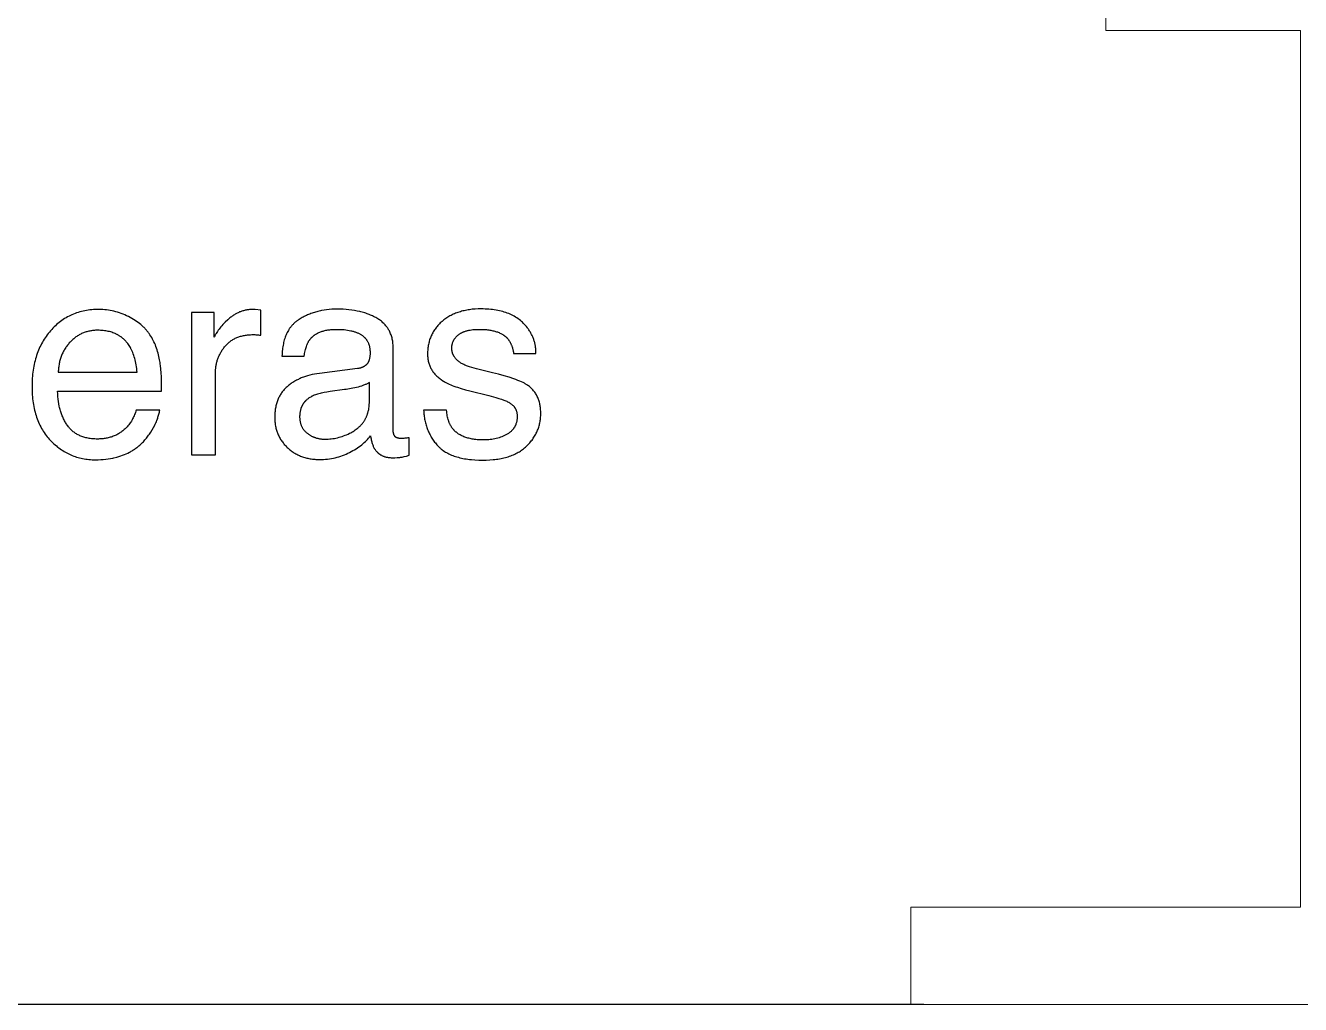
# Model space of a CAD drawing. Header units: metres. Extents: x 0 to 2861, y -1 to 1496.
# Drawn here: x 9.997 to 11.961, y 21.772 to 23.279 of the extents above; entities that cross this region are included whole.
import ezdxf

# ---------------------------------------------------------------- set-up
doc = ezdxf.new("R2010")
doc.units = ezdxf.units.M
doc.layers.add('ARS-LANTAI', color=2, linetype='Continuous')
doc.layers.add('Default', color=18, linetype='Continuous')
doc.layers.add('ARS_DINDING', color=1, linetype='Continuous', lineweight=15)

msp = doc.modelspace()

# ---------------------------------------------------------------- linework, layer by layer
at = {"layer": 'ARS-LANTAI', "color": 2}
msp.add_lwpolyline([(11.3813, 21.7715), (9.2113, 21.7715)], dxfattribs=at)
at = {"layer": 'ARS_DINDING', "color": 251}
for points in [[(11.9613, 23.4215), (11.6613, 23.4215), (11.6613, 23.2715), (11.9613, 23.2715)], [(11.9613, 21.9215), (11.9613, 23.2715)], [(11.9613, 21.9215), (11.3613, 21.9215), (11.3613, 21.7715), (12.1113, 21.7715)]]:
    msp.add_lwpolyline(points, dxfattribs=at)
at = {"layer": 'Default'}
for points in [[(10.1105, 22.8418), (10.1077, 22.8418), (10.1048, 22.8417), (10.102, 22.8415), (10.0993, 22.8413), (10.0965, 22.841), (10.0938, 22.8407), (10.0912, 22.8402), (10.0885, 22.8398), (10.086, 22.8392), (10.0834, 22.8386), (10.0809, 22.8379), (10.0784, 22.8372), (10.0759, 22.8364), (10.0735, 22.8355), (10.0711, 22.8346), (10.0688, 22.8336), (10.0664, 22.8325), (10.0642, 22.8314), (10.0619, 22.8302), (10.0597, 22.829), (10.0575, 22.8277), (10.0554, 22.8263), (10.0533, 22.8248), (10.0512, 22.8233), (10.0491, 22.8217), (10.0471, 22.8201), (10.0451, 22.8184), (10.0432, 22.8166), (10.0413, 22.8148), (10.0394, 22.8129), (10.0376, 22.811), (10.0358, 22.8089), (10.034, 22.8069), (10.0323, 22.8047), (10.0307, 22.8026), (10.0291, 22.8004), (10.0275, 22.7982), (10.0261, 22.7959), (10.0246, 22.7936), (10.0233, 22.7913), (10.022, 22.7889), (10.0207, 22.7864), (10.0195, 22.784), (10.0184, 22.7815), (10.0173, 22.7789), (10.0162, 22.7764), (10.0153, 22.7738), (10.0143, 22.7711), (10.0135, 22.7684), (10.0127, 22.7657), (10.0119, 22.7629), (10.0112, 22.7601), (10.0106, 22.7572), (10.01, 22.7544), (10.0095, 22.7514), (10.009, 22.7485), (10.0086, 22.7455), (10.0082, 22.7424), (10.0079, 22.7393), (10.0076, 22.7362), (10.0074, 22.7331), (10.0073, 22.7299), (10.0072, 22.7234), (10.0073, 22.7168), (10.0074, 22.7135), (10.0076, 22.7104), (10.0079, 22.7072), (10.0082, 22.7041), (10.0085, 22.7011), (10.009, 22.6981), (10.0094, 22.6952), (10.01, 22.6922), (10.0105, 22.6894), (10.0112, 22.6866), (10.0119, 22.6838), (10.0126, 22.6811), (10.0134, 22.6784), (10.0143, 22.6758), (10.0152, 22.6732), (10.0162, 22.6707), (10.0172, 22.6682), (10.0183, 22.6658), (10.0194, 22.6634), (10.0206, 22.661), (10.0219, 22.6587), (10.0232, 22.6565), (10.0245, 22.6543), (10.0259, 22.6521), (10.0274, 22.65), (10.0289, 22.6479), (10.0305, 22.6459), (10.0321, 22.644), (10.0338, 22.642), (10.0356, 22.6401), (10.0374, 22.6383), (10.0392, 22.6365), (10.041, 22.6348), (10.0429, 22.6332), (10.0448, 22.6316), (10.0467, 22.63), (10.0486, 22.6286), (10.0505, 22.6271), (10.0525, 22.6258), (10.0545, 22.6245), (10.0566, 22.6232), (10.0586, 22.622), (10.0607, 22.6209), (10.0628, 22.6198), (10.0649, 22.6188), (10.0671, 22.6179), (10.0693, 22.617), (10.0715, 22.6161), (10.0737, 22.6153), (10.0759, 22.6146), (10.0782, 22.6139), (10.0805, 22.6133), (10.0828, 22.6128), (10.0852, 22.6123), (10.0875, 22.6119), (10.0899, 22.6115), (10.0923, 22.6112), (10.0948, 22.6109), (10.0973, 22.6107), (10.0998, 22.6105), (10.1023, 22.6105), (10.1048, 22.6104), (10.1089, 22.6105), (10.113, 22.6106), (10.1169, 22.6109), (10.1207, 22.6112), (10.1244, 22.6117), (10.128, 22.6123), (10.1315, 22.6129), (10.1332, 22.6133), (10.1379, 22.6145), (10.1409, 22.6153), (10.1438, 22.6162), (10.1467, 22.6172), (10.1495, 22.6183), (10.1522, 22.6195), (10.1549, 22.6207), (10.1575, 22.6221), (10.1588, 22.6228), (10.1601, 22.6235), (10.1614, 22.6242), (10.1626, 22.625), (10.1638, 22.6258), (10.165, 22.6266), (10.1662, 22.6274), (10.1674, 22.6282), (10.1686, 22.6291), (10.1697, 22.63), (10.1709, 22.6309), (10.172, 22.6318), (10.1731, 22.6328), (10.1742, 22.6338), (10.1752, 22.6347), (10.1763, 22.6358)], [(10.2036, 22.764), (10.2032, 22.7667), (10.2026, 22.7694), (10.202, 22.7721), (10.2014, 22.7747), (10.2006, 22.7773), (10.1999, 22.7798), (10.199, 22.7822), (10.1981, 22.7847), (10.1972, 22.7871), (10.1962, 22.7894), (10.1951, 22.7917), (10.194, 22.794), (10.1928, 22.7962), (10.1916, 22.7984), (10.1903, 22.8005), (10.1889, 22.8026), (10.1875, 22.8047), (10.1867, 22.8058), (10.1859, 22.8068), (10.1851, 22.8079), (10.1843, 22.8089), (10.1834, 22.8099), (10.1826, 22.8109), (10.1817, 22.8119), (10.1808, 22.8128), (10.1799, 22.8138), (10.1789, 22.8147), (10.1769, 22.8166), (10.1749, 22.8184), (10.1728, 22.8201), (10.1706, 22.8218), (10.1683, 22.8234), (10.1659, 22.825), (10.1635, 22.8266), (10.161, 22.8281), (10.1583, 22.8295), (10.1557, 22.8309), (10.1529, 22.8322), (10.1502, 22.8334), (10.1474, 22.8346), (10.1446, 22.8357), (10.1419, 22.8366), (10.1391, 22.8375), (10.1363, 22.8384), (10.1334, 22.8391), (10.1306, 22.8397), (10.1278, 22.8403), (10.1249, 22.8407), (10.1221, 22.8411), (10.1192, 22.8414), (10.1163, 22.8416), (10.1134, 22.8418), (10.1105, 22.8418)], [(10.288, 22.8369), (10.2531, 22.8369)], [(10.2531, 22.8369), (10.2531, 22.6182)], [(10.3595, 22.8408), (10.3511, 22.8416), (10.349, 22.8418), (10.3482, 22.8418), (10.3479, 22.8418), (10.3476, 22.8418), (10.3463, 22.8418), (10.3449, 22.8418), (10.3436, 22.8417), (10.3422, 22.8416), (10.3409, 22.8414), (10.3396, 22.8413), (10.3383, 22.8411), (10.337, 22.8408), (10.3357, 22.8406), (10.3345, 22.8403), (10.3332, 22.8399), (10.332, 22.8396), (10.3307, 22.8392), (10.3295, 22.8388), (10.3283, 22.8383), (10.3271, 22.8379), (10.3258, 22.8373), (10.3247, 22.8368), (10.3235, 22.8362), (10.3223, 22.8356), (10.3211, 22.835), (10.32, 22.8343), (10.3189, 22.8336), (10.3177, 22.8329), (10.3166, 22.8322), (10.3155, 22.8314), (10.3144, 22.8305), (10.3133, 22.8297), (10.3122, 22.8288), (10.3111, 22.8279), (10.3101, 22.827), (10.309, 22.826), (10.305, 22.8221), (10.3014, 22.8184), (10.2998, 22.8166), (10.2982, 22.8148), (10.2968, 22.8131), (10.2954, 22.8114), (10.2941, 22.8097), (10.293, 22.8081), (10.2919, 22.8065), (10.2909, 22.8049), (10.2905, 22.8042), (10.29, 22.8034), (10.2896, 22.8027), (10.2893, 22.802), (10.2889, 22.8012), (10.2886, 22.8005), (10.2883, 22.7998), (10.288, 22.7991)], [(10.288, 22.7991), (10.288, 22.8369)], [(10.3595, 22.802), (10.3595, 22.8408)], [(10.5637, 22.7818), (10.5637, 22.7837), (10.5636, 22.7856), (10.5635, 22.7874), (10.5633, 22.7893), (10.5631, 22.7911), (10.5629, 22.7928), (10.5625, 22.7946), (10.5622, 22.7963), (10.5618, 22.7979), (10.5614, 22.7996), (10.5609, 22.8012), (10.5603, 22.8028), (10.5597, 22.8043), (10.5591, 22.8058), (10.5584, 22.8073), (10.5577, 22.8087), (10.5573, 22.8094), (10.5569, 22.8101), (10.5565, 22.8108), (10.5561, 22.8115), (10.5557, 22.8122), (10.5553, 22.8129), (10.5548, 22.8135), (10.5544, 22.8142), (10.5539, 22.8148), (10.5534, 22.8155), (10.5529, 22.8161), (10.5524, 22.8167), (10.5513, 22.818), (10.5503, 22.8191), (10.5491, 22.8203), (10.5479, 22.8214), (10.5467, 22.8225), (10.5454, 22.8236), (10.5441, 22.8246), (10.5427, 22.8256), (10.5413, 22.8266), (10.5398, 22.8275), (10.5383, 22.8284), (10.5367, 22.8293), (10.5352, 22.8301), (10.5335, 22.831), (10.5319, 22.8318), (10.5303, 22.8325), (10.5286, 22.8332), (10.5268, 22.834), (10.5251, 22.8346), (10.5233, 22.8353), (10.5215, 22.8359), (10.5197, 22.8365), (10.5178, 22.837), (10.5159, 22.8376), (10.514, 22.8381), (10.5121, 22.8385), (10.5081, 22.8394), (10.504, 22.8402), (10.4998, 22.8408), (10.4955, 22.8413), (10.4911, 22.8417), (10.4865, 22.842), (10.4819, 22.8422), (10.4771, 22.8422), (10.473, 22.8422), (10.4689, 22.842), (10.4649, 22.8417), (10.461, 22.8412), (10.4571, 22.8407), (10.4533, 22.84), (10.4514, 22.8396), (10.4495, 22.8392), (10.4477, 22.8387), (10.4458, 22.8383), (10.444, 22.8378), (10.4422, 22.8372), (10.4404, 22.8366), (10.4386, 22.836), (10.4369, 22.8354), (10.4351, 22.8347), (10.4334, 22.834), (10.4317, 22.8333), (10.43, 22.8326), (10.4283, 22.8318), (10.4267, 22.831), (10.425, 22.8301), (10.4234, 22.8292), (10.4218, 22.8283), (10.4202, 22.8274), (10.4186, 22.8264), (10.4178, 22.8259), (10.417, 22.8254), (10.4163, 22.8249), (10.4155, 22.8243), (10.4148, 22.8238), (10.4141, 22.8232), (10.4134, 22.8226), (10.4127, 22.8221), (10.412, 22.8215), (10.4113, 22.8208), (10.4106, 22.8202), (10.41, 22.8196), (10.4093, 22.8189), (10.4087, 22.8183), (10.4081, 22.8176), (10.4075, 22.8169), (10.4069, 22.8163), (10.4063, 22.8155), (10.4057, 22.8148), (10.4052, 22.8141), (10.4046, 22.8134), (10.4041, 22.8126), (10.4036, 22.8118), (10.4031, 22.8111), (10.4026, 22.8103), (10.4021, 22.8095), (10.4012, 22.8078), (10.4003, 22.8061), (10.3994, 22.8044), (10.3986, 22.8026), (10.3979, 22.8008), (10.3972, 22.7989), (10.3965, 22.797), (10.3959, 22.795), (10.3954, 22.793), (10.3948, 22.7909), (10.3944, 22.7888), (10.394, 22.7866), (10.3936, 22.7844), (10.3933, 22.7822), (10.393, 22.7799), (10.3928, 22.7775), (10.3926, 22.7751), (10.3924, 22.7726), (10.3923, 22.7701)], [(10.7836, 22.774), (10.7836, 22.7753), (10.7836, 22.7767), (10.7836, 22.778), (10.7835, 22.7793), (10.7834, 22.7806), (10.7833, 22.7819), (10.7831, 22.7832), (10.783, 22.7845), (10.7828, 22.7857), (10.7825, 22.787), (10.7823, 22.7883), (10.782, 22.7895), (10.7816, 22.7908), (10.7813, 22.792), (10.7809, 22.7933), (10.7805, 22.7945), (10.7801, 22.7958), (10.7796, 22.797), (10.7792, 22.7982), (10.7786, 22.7994), (10.7781, 22.8007), (10.7775, 22.8019), (10.7769, 22.8031), (10.7763, 22.8043), (10.7757, 22.8055), (10.775, 22.8066), (10.7743, 22.8078), (10.7736, 22.809), (10.7728, 22.8102), (10.772, 22.8113), (10.7712, 22.8125), (10.7704, 22.8136), (10.769, 22.8154), (10.7675, 22.8171), (10.766, 22.8188), (10.7645, 22.8204), (10.7629, 22.822), (10.7612, 22.8235), (10.7595, 22.8249), (10.7577, 22.8263), (10.7559, 22.8276), (10.754, 22.8289), (10.7521, 22.8301), (10.7501, 22.8313), (10.7481, 22.8324), (10.746, 22.8335), (10.7438, 22.8344), (10.7416, 22.8354), (10.7394, 22.8363), (10.7371, 22.8371), (10.7347, 22.8378), (10.7323, 22.8386), (10.7298, 22.8392), (10.7273, 22.8398), (10.7247, 22.8403), (10.7221, 22.8408), (10.7194, 22.8412), (10.7167, 22.8416), (10.7139, 22.8419), (10.711, 22.8422), (10.7081, 22.8424), (10.7052, 22.8425), (10.7022, 22.8426), (10.6991, 22.8426), (10.6944, 22.8426), (10.6899, 22.8423), (10.6877, 22.8422), (10.6855, 22.842), (10.6833, 22.8417), (10.6812, 22.8414), (10.6791, 22.8411), (10.677, 22.8408), (10.6749, 22.8404), (10.6729, 22.8399), (10.6709, 22.8395), (10.669, 22.839), (10.6671, 22.8384), (10.6652, 22.8378), (10.6633, 22.8372), (10.6615, 22.8366), (10.6597, 22.8359), (10.6579, 22.8351), (10.6561, 22.8344), (10.6544, 22.8336), (10.6527, 22.8327), (10.6511, 22.8318), (10.6495, 22.8309), (10.6479, 22.83), (10.6463, 22.829), (10.6448, 22.8279), (10.6433, 22.8269), (10.6418, 22.8258), (10.6404, 22.8246), (10.6389, 22.8234), (10.6376, 22.8222), (10.6362, 22.821), (10.6349, 22.8197), (10.6337, 22.8184), (10.6325, 22.8171), (10.6313, 22.8158), (10.6302, 22.8145), (10.6292, 22.8131), (10.6281, 22.8117), (10.6272, 22.8103), (10.6262, 22.8088), (10.6253, 22.8074), (10.6245, 22.8059), (10.6237, 22.8044), (10.6229, 22.8028), (10.6222, 22.8013), (10.6215, 22.7997), (10.6209, 22.7981), (10.6203, 22.7965), (10.6197, 22.7948), (10.6192, 22.7931), (10.6188, 22.7914), (10.6184, 22.7897), (10.618, 22.788), (10.6177, 22.7862), (10.6174, 22.7844), (10.6171, 22.7826), (10.6169, 22.7808), (10.6168, 22.7789), (10.6167, 22.777), (10.6166, 22.7751), (10.6166, 22.7732), (10.6166, 22.7716), (10.6167, 22.7699), (10.6168, 22.7684), (10.617, 22.7668), (10.6172, 22.7652), (10.6174, 22.7637), (10.6177, 22.7622), (10.6181, 22.7607), (10.6185, 22.7593), (10.6189, 22.7578), (10.6194, 22.7564), (10.6199, 22.755), (10.6205, 22.7537), (10.6211, 22.7523), (10.6218, 22.751), (10.6225, 22.7497), (10.6233, 22.7484), (10.6241, 22.7472), (10.6249, 22.7459), (10.6258, 22.7447), (10.6268, 22.7435), (10.6278, 22.7424), (10.6288, 22.7412), (10.6299, 22.7401), (10.631, 22.739), (10.6322, 22.7379), (10.6334, 22.7369), (10.6347, 22.7358), (10.636, 22.7348), (10.6374, 22.7339), (10.6388, 22.7329), (10.6411, 22.7314), (10.642, 22.7309), (10.6438, 22.7298), (10.6458, 22.7288), (10.6478, 22.7278), (10.65, 22.7267), (10.6523, 22.7257), (10.6547, 22.7248), (10.6572, 22.7238), (10.6599, 22.7228), (10.6626, 22.7219), (10.6685, 22.72), (10.6748, 22.7182), (10.6815, 22.7164)], [(10.1691, 22.745), (10.1688, 22.748), (10.1685, 22.7508), (10.1681, 22.7536), (10.1676, 22.7564), (10.1672, 22.759), (10.1666, 22.7616), (10.166, 22.7641), (10.1654, 22.7665), (10.1647, 22.7689), (10.164, 22.7711), (10.1632, 22.7733), (10.1624, 22.7755), (10.1616, 22.7775), (10.1607, 22.7795), (10.1602, 22.7804), (10.1597, 22.7814), (10.1592, 22.7823), (10.1587, 22.7832), (10.1578, 22.7848), (10.1568, 22.7864), (10.1557, 22.7879), (10.1546, 22.7894), (10.1535, 22.7909), (10.1529, 22.7915), (10.1523, 22.7922), (10.1517, 22.7929), (10.1511, 22.7935), (10.1505, 22.7942), (10.1499, 22.7948), (10.1493, 22.7954), (10.1486, 22.796), (10.148, 22.7966), (10.1473, 22.7972), (10.1466, 22.7978), (10.1459, 22.7983), (10.1452, 22.7989), (10.1445, 22.7994), (10.1438, 22.7999), (10.1431, 22.8004), (10.1424, 22.8009), (10.1416, 22.8014), (10.1409, 22.8018), (10.1401, 22.8023), (10.1393, 22.8027), (10.1386, 22.8031), (10.1378, 22.8035), (10.137, 22.8039), (10.1361, 22.8043), (10.1353, 22.8047), (10.1336, 22.8054), (10.1319, 22.806), (10.1302, 22.8066), (10.1284, 22.8072), (10.1266, 22.8077), (10.1247, 22.8081), (10.1228, 22.8085), (10.1208, 22.8088), (10.1188, 22.8091), (10.1168, 22.8093), (10.1147, 22.8095), (10.1126, 22.8096), (10.1105, 22.8097), (10.1083, 22.8098), (10.1067, 22.8097), (10.1051, 22.8097), (10.1036, 22.8096), (10.1021, 22.8095), (10.1006, 22.8093), (10.0991, 22.8091), (10.0976, 22.8089), (10.0961, 22.8086), (10.0947, 22.8083), (10.0932, 22.808), (10.0918, 22.8076), (10.0904, 22.8072), (10.0891, 22.8067), (10.0877, 22.8063), (10.0863, 22.8057), (10.085, 22.8052), (10.0837, 22.8046), (10.0824, 22.804), (10.0811, 22.8033), (10.0798, 22.8026), (10.0786, 22.8019), (10.0773, 22.8011), (10.0761, 22.8003), (10.0749, 22.7995), (10.0737, 22.7986), (10.0725, 22.7977), (10.0714, 22.7967), (10.0702, 22.7958), (10.0691, 22.7947), (10.068, 22.7937), (10.0669, 22.7926), (10.0658, 22.7915), (10.0647, 22.7903), (10.0637, 22.7891), (10.0627, 22.788), (10.0618, 22.7867), (10.0608, 22.7855), (10.0599, 22.7843), (10.0591, 22.783), (10.0582, 22.7817), (10.0574, 22.7804), (10.0567, 22.7791), (10.0559, 22.7777), (10.0552, 22.7764), (10.0545, 22.775), (10.0539, 22.7736), (10.0533, 22.7722), (10.0527, 22.7707), (10.0521, 22.7693), (10.0516, 22.7678), (10.0511, 22.7663), (10.0507, 22.7648), (10.0502, 22.7632), (10.0498, 22.7617), (10.0495, 22.7601), (10.0491, 22.7585), (10.0488, 22.7569), (10.0486, 22.7552), (10.0483, 22.7536), (10.0481, 22.7519), (10.048, 22.7502), (10.0478, 22.7485), (10.0477, 22.7468), (10.0476, 22.745)], [(10.4267, 22.7701), (10.4269, 22.7722), (10.4272, 22.7742), (10.4276, 22.7762), (10.428, 22.7781), (10.4284, 22.7799), (10.4289, 22.7817), (10.4293, 22.7834), (10.4299, 22.785), (10.4304, 22.7866), (10.4307, 22.7873), (10.431, 22.788), (10.4314, 22.7888), (10.4317, 22.7895), (10.432, 22.7902), (10.4324, 22.7908), (10.4327, 22.7915), (10.4331, 22.7921), (10.4334, 22.7928), (10.4338, 22.7934), (10.4342, 22.794), (10.4346, 22.7946), (10.435, 22.7951), (10.4354, 22.7957), (10.4362, 22.7966), (10.4366, 22.7971), (10.437, 22.7975), (10.4374, 22.798), (10.4378, 22.7984), (10.4383, 22.7989), (10.4387, 22.7993), (10.4392, 22.7997), (10.4396, 22.8001), (10.4401, 22.8005), (10.4405, 22.8009), (10.441, 22.8013), (10.4415, 22.8017), (10.442, 22.8021), (10.4425, 22.8024), (10.4435, 22.8032), (10.4446, 22.8038), (10.4457, 22.8045), (10.4468, 22.8051), (10.448, 22.8057), (10.4492, 22.8063), (10.4504, 22.8068), (10.4517, 22.8073), (10.453, 22.8078), (10.4543, 22.8082), (10.4557, 22.8086), (10.457, 22.809), (10.4585, 22.8093), (10.4599, 22.8097), (10.4614, 22.81), (10.4629, 22.8102), (10.4645, 22.8104), (10.4661, 22.8106), (10.4677, 22.8108), (10.4693, 22.8109), (10.471, 22.811), (10.4728, 22.8111), (10.4745, 22.8112), (10.4763, 22.8112), (10.4794, 22.8111), (10.4823, 22.811), (10.4852, 22.8109), (10.488, 22.8107), (10.4907, 22.8104), (10.4933, 22.81), (10.4959, 22.8096), (10.4983, 22.8091), (10.4995, 22.8088), (10.5007, 22.8085), (10.5018, 22.8082), (10.5029, 22.8079), (10.504, 22.8075), (10.5051, 22.8072), (10.5061, 22.8068), (10.5072, 22.8064), (10.5082, 22.806), (10.5092, 22.8056), (10.5101, 22.8051), (10.5111, 22.8047), (10.512, 22.8042), (10.5129, 22.8037), (10.5137, 22.8032), (10.5146, 22.8027), (10.5154, 22.8022), (10.5162, 22.8016), (10.517, 22.801), (10.5177, 22.8004), (10.5184, 22.7998), (10.5191, 22.7992), (10.5198, 22.7985), (10.5201, 22.7982), (10.5204, 22.7978), (10.5207, 22.7975), (10.521, 22.7971), (10.5213, 22.7968), (10.5216, 22.7964), (10.5219, 22.796), (10.5222, 22.7957), (10.5225, 22.7953), (10.5227, 22.7949), (10.523, 22.7945), (10.5232, 22.7941), (10.5235, 22.7937), (10.5237, 22.7933), (10.5242, 22.7925), (10.5246, 22.7917), (10.525, 22.7908), (10.5254, 22.7899), (10.5257, 22.789), (10.5261, 22.7881), (10.5264, 22.7871), (10.5266, 22.7862), (10.5269, 22.7852), (10.5271, 22.7842), (10.5273, 22.7832), (10.5275, 22.7821), (10.5276, 22.7811), (10.5277, 22.78), (10.5278, 22.7789), (10.5279, 22.7777), (10.5279, 22.7766), (10.528, 22.7754), (10.5279, 22.7743), (10.5279, 22.7732), (10.5279, 22.7721), (10.5278, 22.7711), (10.5277, 22.7701), (10.5276, 22.7692), (10.5275, 22.7682), (10.5273, 22.7673), (10.5272, 22.7665), (10.527, 22.7656), (10.5268, 22.7648), (10.5266, 22.7641), (10.5265, 22.7637), (10.5263, 22.7633), (10.5262, 22.763), (10.5261, 22.7626), (10.5259, 22.7623), (10.5258, 22.762), (10.5257, 22.7617), (10.5255, 22.7614)], [(10.6921, 22.7503), (10.6883, 22.7513), (10.6847, 22.7523), (10.6813, 22.7534), (10.6797, 22.754), (10.6782, 22.7545), (10.6767, 22.7551), (10.6753, 22.7557), (10.6739, 22.7562), (10.6726, 22.7568), (10.6714, 22.7574), (10.6702, 22.7581), (10.6691, 22.7587), (10.668, 22.7593), (10.6672, 22.7598), (10.6663, 22.7604), (10.6655, 22.761), (10.6647, 22.7615), (10.664, 22.7621), (10.6633, 22.7627), (10.6626, 22.7633), (10.6619, 22.764), (10.6612, 22.7646), (10.6606, 22.7652), (10.66, 22.7659), (10.6595, 22.7665), (10.6589, 22.7672), (10.6584, 22.7679), (10.6579, 22.7686), (10.6575, 22.7693), (10.6573, 22.7697), (10.6571, 22.77), (10.6568, 22.7704), (10.6567, 22.7708), (10.6565, 22.7711), (10.6563, 22.7715), (10.6561, 22.7719), (10.6559, 22.7723), (10.6558, 22.7726), (10.6556, 22.773), (10.6555, 22.7734), (10.6553, 22.7738), (10.6552, 22.7742), (10.6551, 22.7746), (10.655, 22.775), (10.6548, 22.7754), (10.6547, 22.7758), (10.6546, 22.7762), (10.6545, 22.777), (10.6543, 22.7779), (10.6542, 22.7787), (10.6541, 22.7796), (10.654, 22.7804), (10.654, 22.7813), (10.654, 22.7822), (10.654, 22.783), (10.654, 22.7838), (10.6541, 22.7846), (10.6541, 22.7854), (10.6542, 22.7861), (10.6543, 22.7869), (10.6545, 22.7877), (10.6546, 22.7884), (10.6548, 22.7891), (10.655, 22.7899), (10.6552, 22.7906), (10.6555, 22.7913), (10.6557, 22.792), (10.656, 22.7926), (10.6563, 22.7933), (10.6566, 22.794), (10.657, 22.7946), (10.6573, 22.7953), (10.6577, 22.7959), (10.6581, 22.7965), (10.6586, 22.7971), (10.659, 22.7977), (10.6595, 22.7983), (10.66, 22.7989), (10.6605, 22.7995), (10.661, 22.8), (10.6616, 22.8006), (10.6622, 22.8011), (10.6628, 22.8017), (10.6634, 22.8022), (10.664, 22.8027), (10.6647, 22.8032), (10.6654, 22.8037), (10.6661, 22.8042), (10.6668, 22.8046), (10.6675, 22.8051), (10.6683, 22.8055), (10.6691, 22.8059), (10.6699, 22.8063), (10.6707, 22.8067), (10.6715, 22.8071), (10.6724, 22.8074), (10.6732, 22.8078), (10.6741, 22.8081), (10.6751, 22.8084), (10.676, 22.8087), (10.677, 22.8089), (10.6779, 22.8092), (10.6789, 22.8094), (10.6799, 22.8097), (10.681, 22.8099), (10.682, 22.8101), (10.6842, 22.8104), (10.6864, 22.8107), (10.6888, 22.8109), (10.6912, 22.8111), (10.6937, 22.8111), (10.6962, 22.8112), (10.7001, 22.8111), (10.7038, 22.811), (10.7055, 22.8108), (10.7073, 22.8107), (10.709, 22.8105), (10.7107, 22.8103), (10.7123, 22.81), (10.7139, 22.8098), (10.7155, 22.8095), (10.7171, 22.8091), (10.7185, 22.8088), (10.72, 22.8084), (10.7214, 22.808), (10.7228, 22.8076), (10.7242, 22.8071), (10.7255, 22.8066), (10.7268, 22.8061), (10.728, 22.8055), (10.7292, 22.8049), (10.7304, 22.8043), (10.7315, 22.8037), (10.7326, 22.803), (10.7337, 22.8023), (10.7342, 22.802), (10.7347, 22.8016), (10.7352, 22.8012), (10.7357, 22.8009), (10.7362, 22.8005), (10.7367, 22.8001), (10.7371, 22.7997), (10.7376, 22.7993), (10.738, 22.7989), (10.7385, 22.7984), (10.7389, 22.798), (10.7393, 22.7976), (10.7397, 22.7971), (10.7401, 22.7967)], [(10.2898, 22.744), (10.2898, 22.7454), (10.2899, 22.7469), (10.29, 22.7483), (10.2901, 22.7497), (10.2902, 22.7511), (10.2904, 22.7525), (10.2905, 22.7539), (10.2908, 22.7553), (10.291, 22.7567), (10.2913, 22.758), (10.2916, 22.7594), (10.2919, 22.7607), (10.2923, 22.762), (10.2927, 22.7633), (10.2931, 22.7646), (10.2936, 22.7659), (10.294, 22.7672), (10.2945, 22.7685), (10.2951, 22.7697), (10.2957, 22.771), (10.2963, 22.7722), (10.2969, 22.7734), (10.2975, 22.7747), (10.2982, 22.7759), (10.2989, 22.7771), (10.2997, 22.7783), (10.3004, 22.7794), (10.3012, 22.7806), (10.3021, 22.7817), (10.3029, 22.7829), (10.3038, 22.784), (10.3047, 22.7851), (10.3057, 22.7862), (10.3067, 22.7873), (10.3076, 22.7883), (10.3087, 22.7893), (10.3097, 22.7903), (10.3108, 22.7912), (10.3119, 22.7921), (10.313, 22.793), (10.3141, 22.7938), (10.3153, 22.7946), (10.3165, 22.7953), (10.3177, 22.796), (10.319, 22.7967), (10.3202, 22.7974), (10.3215, 22.798), (10.3229, 22.7985), (10.3242, 22.7991), (10.3256, 22.7996), (10.327, 22.8001), (10.3284, 22.8005), (10.3298, 22.8009), (10.3313, 22.8013), (10.3328, 22.8016), (10.3343, 22.8019), (10.3359, 22.8022), (10.3375, 22.8024), (10.3391, 22.8026), (10.3407, 22.8027), (10.3423, 22.8029), (10.344, 22.8029), (10.3457, 22.803), (10.3474, 22.803), (10.3506, 22.803), (10.352, 22.8029), (10.3534, 22.8028), (10.3549, 22.8027), (10.3563, 22.8025), (10.3579, 22.8023), (10.3595, 22.802)], [(10.7401, 22.7967), (10.7411, 22.7954), (10.742, 22.7941), (10.7428, 22.7928), (10.7432, 22.7921), (10.7436, 22.7914), (10.744, 22.7908), (10.7443, 22.7901), (10.7447, 22.7894), (10.745, 22.7887), (10.7453, 22.788), (10.7456, 22.7873), (10.7459, 22.7866), (10.7462, 22.7859), (10.7465, 22.7852), (10.7467, 22.7845), (10.747, 22.7838), (10.7472, 22.783), (10.7474, 22.7823), (10.7476, 22.7816), (10.7478, 22.7808), (10.748, 22.7801), (10.7481, 22.7794), (10.7483, 22.7786), (10.7484, 22.7779), (10.7486, 22.7771), (10.7487, 22.7763), (10.7488, 22.7756), (10.7489, 22.774)], [(10.3923, 22.7701), (10.4267, 22.7701)], [(10.5637, 22.6558), (10.5637, 22.7818)], [(10.7489, 22.774), (10.7836, 22.774)], [(10.0476, 22.745), (10.1691, 22.745)], [(10.2069, 22.7158), (10.2067, 22.7312), (10.2065, 22.7381), (10.2061, 22.7444), (10.2056, 22.7501), (10.2051, 22.7553), (10.2048, 22.7577), (10.2044, 22.7599), (10.204, 22.762), (10.2036, 22.764)], [(10.5086, 22.7507), (10.4499, 22.7434)], [(10.5255, 22.7614), (10.5252, 22.7608), (10.5249, 22.7603), (10.5248, 22.76), (10.5246, 22.7597), (10.5245, 22.7595), (10.5243, 22.7592), (10.5241, 22.759), (10.524, 22.7587), (10.5238, 22.7585), (10.5236, 22.7582), (10.5234, 22.758), (10.5232, 22.7578), (10.523, 22.7575), (10.5228, 22.7573), (10.5226, 22.7571), (10.5224, 22.7569), (10.5222, 22.7567), (10.522, 22.7565), (10.5218, 22.7562), (10.5216, 22.756), (10.5213, 22.7558), (10.5211, 22.7556), (10.5209, 22.7555), (10.5206, 22.7553), (10.5201, 22.7549), (10.5196, 22.7545), (10.5191, 22.7542), (10.5186, 22.7539), (10.518, 22.7536), (10.5175, 22.7533), (10.5169, 22.753), (10.5163, 22.7527), (10.5156, 22.7525), (10.515, 22.7522), (10.5144, 22.752), (10.5137, 22.7518), (10.513, 22.7516), (10.5123, 22.7514), (10.5116, 22.7513), (10.5109, 22.7511), (10.5101, 22.751), (10.5093, 22.7508), (10.5086, 22.7507)], [(10.7164, 22.7444), (10.6921, 22.7503)], [(10.2898, 22.6182), (10.2898, 22.744)], [(10.4499, 22.7434), (10.4461, 22.7428), (10.4424, 22.7422), (10.4388, 22.7415), (10.4353, 22.7406), (10.4318, 22.7397), (10.4301, 22.7392), (10.4285, 22.7387), (10.4268, 22.7381), (10.4252, 22.7375), (10.4236, 22.7369), (10.4221, 22.7363), (10.4205, 22.7356), (10.419, 22.7349), (10.4175, 22.7342), (10.416, 22.7335), (10.4146, 22.7327), (10.4131, 22.732), (10.4117, 22.7312), (10.4103, 22.7303), (10.409, 22.7295), (10.4076, 22.7286), (10.4063, 22.7277), (10.405, 22.7267), (10.4038, 22.7258), (10.4025, 22.7248), (10.4013, 22.7238), (10.4001, 22.7228), (10.3989, 22.7217), (10.3978, 22.7206), (10.3967, 22.7195), (10.3957, 22.7184), (10.3946, 22.7172), (10.3937, 22.716), (10.3927, 22.7148), (10.3918, 22.7135), (10.3909, 22.7123), (10.3901, 22.711), (10.3893, 22.7096), (10.3885, 22.7083), (10.3878, 22.7069), (10.3871, 22.7055), (10.3865, 22.704), (10.3859, 22.7026), (10.3853, 22.7011), (10.3848, 22.6996), (10.3843, 22.698), (10.3838, 22.6965), (10.3834, 22.6949), (10.383, 22.6933), (10.3826, 22.6916), (10.3823, 22.6899), (10.382, 22.6882), (10.3818, 22.6865), (10.3816, 22.6848), (10.3814, 22.683), (10.3813, 22.6812), (10.3812, 22.6793), (10.3811, 22.6775), (10.3811, 22.6756), (10.3811, 22.6739), (10.3812, 22.6721), (10.3813, 22.6705), (10.3814, 22.6688), (10.3816, 22.6671), (10.3818, 22.6655), (10.382, 22.6639), (10.3823, 22.6623), (10.3826, 22.6607), (10.383, 22.6591), (10.3834, 22.6576), (10.3838, 22.6561), (10.3843, 22.6545), (10.3848, 22.6531), (10.3854, 22.6516), (10.3859, 22.6501), (10.3866, 22.6487), (10.3872, 22.6473), (10.3879, 22.6459), (10.3887, 22.6445), (10.3894, 22.6431), (10.3902, 22.6418), (10.3911, 22.6405), (10.392, 22.6391), (10.3929, 22.6379), (10.3939, 22.6366), (10.3949, 22.6353), (10.3959, 22.6341), (10.397, 22.6329), (10.3981, 22.6317), (10.3992, 22.6305), (10.4004, 22.6293), (10.4016, 22.6282), (10.4029, 22.6271), (10.4041, 22.626), (10.4054, 22.625), (10.4067, 22.624), (10.408, 22.623), (10.4094, 22.6221), (10.4108, 22.6212), (10.4122, 22.6204), (10.4136, 22.6196), (10.415, 22.6188), (10.4165, 22.6181), (10.4179, 22.6174), (10.4194, 22.6167), (10.421, 22.6161), (10.4225, 22.6155), (10.4241, 22.6149), (10.4256, 22.6144), (10.4273, 22.6139), (10.4289, 22.6134), (10.4305, 22.613), (10.4322, 22.6126), (10.4339, 22.6123), (10.4356, 22.612), (10.4374, 22.6117), (10.4391, 22.6115), (10.4409, 22.6113), (10.4427, 22.6111), (10.4445, 22.611), (10.4464, 22.6109), (10.4483, 22.6109), (10.4501, 22.6108), (10.4533, 22.6109), (10.4564, 22.611), (10.4595, 22.6112), (10.4625, 22.6115), (10.4656, 22.6119), (10.4685, 22.6124), (10.4715, 22.6129), (10.4744, 22.6135), (10.4773, 22.6143), (10.4801, 22.6151), (10.4829, 22.616), (10.4857, 22.6169), (10.4885, 22.618), (10.4912, 22.6191), (10.4939, 22.6204), (10.4965, 22.6217), (10.4991, 22.623), (10.5016, 22.6244), (10.504, 22.6259), (10.5064, 22.6273), (10.5087, 22.6288), (10.5109, 22.6303), (10.513, 22.6319), (10.5151, 22.6335), (10.5171, 22.6351), (10.519, 22.6367), (10.5208, 22.6384), (10.5225, 22.6401), (10.5242, 22.6418), (10.5258, 22.6436), (10.5273, 22.6454), (10.5288, 22.6472)], [(10.5269, 22.7295), (10.5261, 22.729), (10.5252, 22.7284), (10.5243, 22.7279), (10.5233, 22.7274), (10.5223, 22.727), (10.5213, 22.7265), (10.5203, 22.726), (10.5192, 22.7256), (10.5181, 22.7251), (10.517, 22.7247), (10.5146, 22.7239), (10.5122, 22.7231), (10.5096, 22.7223), (10.5043, 22.721), (10.5017, 22.7204), (10.4991, 22.7199), (10.4965, 22.7194), (10.4939, 22.719), (10.4913, 22.7186), (10.4887, 22.7183)], [(10.5269, 22.6999), (10.5269, 22.7295)], [(10.6105, 22.6868), (10.6106, 22.6848), (10.6107, 22.6828), (10.6109, 22.6808), (10.6111, 22.6788), (10.6114, 22.6769), (10.6117, 22.6749), (10.612, 22.673), (10.6124, 22.6711), (10.6128, 22.6693), (10.6132, 22.6674), (10.6137, 22.6656), (10.6142, 22.6638), (10.6147, 22.662), (10.6153, 22.6602), (10.6159, 22.6585), (10.6166, 22.6568), (10.6173, 22.6551), (10.618, 22.6534), (10.6188, 22.6517), (10.6196, 22.6501), (10.6205, 22.6485), (10.6214, 22.6469), (10.6223, 22.6453), (10.6232, 22.6437), (10.6242, 22.6422), (10.6253, 22.6407), (10.6263, 22.6392), (10.6274, 22.6377), (10.6286, 22.6362), (10.6297, 22.6348), (10.631, 22.6334), (10.6322, 22.632), (10.6328, 22.6313), (10.6335, 22.6306), (10.6342, 22.6299), (10.6349, 22.6293), (10.6356, 22.6286), (10.6363, 22.628), (10.637, 22.6274), (10.6377, 22.6268), (10.6385, 22.6262), (10.6393, 22.6256), (10.6408, 22.6244), (10.6425, 22.6233), (10.6441, 22.6223), (10.6459, 22.6213), (10.6477, 22.6203), (10.6495, 22.6194), (10.6515, 22.6185), (10.6534, 22.6176), (10.6554, 22.6168), (10.6575, 22.6161), (10.6596, 22.6154), (10.6618, 22.6147), (10.6641, 22.6141), (10.6664, 22.6135), (10.6687, 22.6129), (10.6711, 22.6124), (10.6736, 22.612), (10.6761, 22.6116), (10.6787, 22.6112), (10.6813, 22.6109), (10.684, 22.6106), (10.6896, 22.6102), (10.6953, 22.6099), (10.7013, 22.6098), (10.7069, 22.6099), (10.7123, 22.6102), (10.7175, 22.6106), (10.7201, 22.6108), (10.7226, 22.6111), (10.725, 22.6115), (10.7274, 22.6119), (10.7298, 22.6123), (10.7321, 22.6128), (10.7343, 22.6133), (10.7366, 22.6139), (10.7387, 22.6145), (10.7409, 22.6151), (10.743, 22.6158), (10.745, 22.6165), (10.747, 22.6173), (10.749, 22.6181), (10.7509, 22.619), (10.7527, 22.6199), (10.7545, 22.6208), (10.7563, 22.6218), (10.758, 22.6228), (10.7597, 22.6238), (10.7613, 22.6249), (10.7629, 22.6261), (10.7645, 22.6273), (10.766, 22.6285), (10.7674, 22.6298), (10.7688, 22.6311), (10.7702, 22.6324), (10.7715, 22.6337), (10.7728, 22.6351), (10.774, 22.6365), (10.7752, 22.6379), (10.7764, 22.6393), (10.7775, 22.6407), (10.7785, 22.6422), (10.7795, 22.6436), (10.7805, 22.6451), (10.7814, 22.6466), (10.7823, 22.6481), (10.7832, 22.6496), (10.784, 22.6512), (10.7847, 22.6527), (10.7854, 22.6543), (10.7861, 22.6559), (10.7867, 22.6575), (10.7873, 22.6591), (10.7879, 22.6607), (10.7884, 22.6624), (10.7888, 22.664), (10.7892, 22.6657), (10.7896, 22.6674), (10.7899, 22.6691), (10.7902, 22.6708), (10.7904, 22.6726), (10.7906, 22.6743), (10.7908, 22.6761), (10.7909, 22.6779), (10.791, 22.6797), (10.791, 22.6815), (10.791, 22.6834), (10.7909, 22.6852), (10.7908, 22.687), (10.7907, 22.6888), (10.7905, 22.6906), (10.7902, 22.6923), (10.79, 22.694), (10.7896, 22.6956), (10.7893, 22.6972), (10.7889, 22.6988), (10.7885, 22.7004), (10.788, 22.7019), (10.7874, 22.7034), (10.7869, 22.7049), (10.7863, 22.7063), (10.7856, 22.7077), (10.7849, 22.7091), (10.7842, 22.7104), (10.7834, 22.7117), (10.7826, 22.713), (10.7818, 22.7142), (10.7809, 22.7154), (10.7799, 22.7166), (10.7789, 22.7178), (10.7779, 22.7189), (10.7768, 22.72), (10.7757, 22.721), (10.7746, 22.722), (10.7734, 22.723), (10.7721, 22.724), (10.7709, 22.7249), (10.7695, 22.7258), (10.7687, 22.7264), (10.7678, 22.7269), (10.7668, 22.7275), (10.7658, 22.7281), (10.7647, 22.7286), (10.7636, 22.7292), (10.7612, 22.7303), (10.7586, 22.7315), (10.7558, 22.7326), (10.7527, 22.7338), (10.7495, 22.735), (10.7425, 22.7373), (10.7346, 22.7396), (10.7259, 22.742), (10.7164, 22.7444)], [(10.1677, 22.6868), (10.1672, 22.685), (10.1666, 22.6832), (10.166, 22.6815), (10.1653, 22.6798), (10.1646, 22.6781), (10.1638, 22.6764), (10.163, 22.6748), (10.1622, 22.6732), (10.1613, 22.6716), (10.1604, 22.67), (10.1594, 22.6685), (10.1584, 22.667), (10.1573, 22.6655), (10.1562, 22.6641), (10.155, 22.6627), (10.1538, 22.6613), (10.1527, 22.6601), (10.1516, 22.659), (10.1505, 22.6579), (10.1493, 22.6568), (10.1482, 22.6558), (10.147, 22.6548), (10.1458, 22.6539), (10.1445, 22.653), (10.1432, 22.6521), (10.142, 22.6513), (10.1407, 22.6505), (10.1393, 22.6497), (10.138, 22.649), (10.1366, 22.6483), (10.1352, 22.6476), (10.1338, 22.647), (10.1323, 22.6465), (10.1308, 22.6459), (10.1293, 22.6454), (10.1278, 22.645), (10.1263, 22.6445), (10.1247, 22.6441), (10.1231, 22.6438), (10.1215, 22.6435), (10.1199, 22.6432), (10.1183, 22.643), (10.1166, 22.6428), (10.1149, 22.6426), (10.1132, 22.6425), (10.1114, 22.6424), (10.1097, 22.6423), (10.1079, 22.6423), (10.106, 22.6423), (10.1041, 22.6424), (10.1022, 22.6425), (10.1004, 22.6426), (10.0986, 22.6428), (10.0969, 22.643), (10.0952, 22.6433), (10.0935, 22.6435), (10.0918, 22.6439), (10.0902, 22.6443), (10.0886, 22.6447), (10.087, 22.6451), (10.0855, 22.6456), (10.084, 22.6461), (10.0825, 22.6467), (10.0811, 22.6473), (10.0797, 22.648), (10.0783, 22.6487), (10.0769, 22.6494), (10.0756, 22.6501), (10.0743, 22.651), (10.0731, 22.6518), (10.0719, 22.6527), (10.0707, 22.6536), (10.0695, 22.6546), (10.0684, 22.6556), (10.0673, 22.6566), (10.0663, 22.6577), (10.0652, 22.6588), (10.0642, 22.66), (10.0633, 22.6612), (10.0623, 22.6624), (10.0614, 22.6637), (10.0605, 22.665), (10.0597, 22.6663), (10.0589, 22.6676), (10.0581, 22.669), (10.0573, 22.6704), (10.0566, 22.6718), (10.0558, 22.6733), (10.0551, 22.6748), (10.0545, 22.6763), (10.0538, 22.6778), (10.0532, 22.6793), (10.0526, 22.6809), (10.0521, 22.6825), (10.0516, 22.6842), (10.051, 22.6858), (10.0506, 22.6875), (10.0501, 22.6892), (10.0497, 22.6909), (10.0493, 22.6927), (10.0486, 22.6963), (10.048, 22.7), (10.0475, 22.7038), (10.0471, 22.7077), (10.0468, 22.7117), (10.0466, 22.7158)], [(10.0466, 22.7158), (10.2069, 22.7158)], [(10.4665, 22.7154), (10.4616, 22.7147), (10.4571, 22.7139), (10.455, 22.7134), (10.4529, 22.713), (10.4509, 22.7125), (10.449, 22.712), (10.4471, 22.7114), (10.4454, 22.7109), (10.4437, 22.7103), (10.4421, 22.7097), (10.4406, 22.7091), (10.4391, 22.7084), (10.4384, 22.7081), (10.4378, 22.7077), (10.4371, 22.7074), (10.4365, 22.707), (10.4354, 22.7064), (10.4344, 22.7058), (10.4334, 22.7051), (10.4325, 22.7044), (10.4316, 22.7037), (10.4307, 22.703), (10.4299, 22.7023), (10.429, 22.7015), (10.4287, 22.7011), (10.4283, 22.7007), (10.4279, 22.7003), (10.4275, 22.6999), (10.4272, 22.6995), (10.4268, 22.6991), (10.4265, 22.6987), (10.4261, 22.6982), (10.4258, 22.6978), (10.4255, 22.6973), (10.4252, 22.6969), (10.4249, 22.6964), (10.4246, 22.696), (10.4243, 22.6955), (10.424, 22.695), (10.4237, 22.6946), (10.4235, 22.6941), (10.4232, 22.6936), (10.423, 22.6931), (10.4228, 22.6926), (10.4225, 22.6921), (10.4223, 22.6916), (10.4221, 22.6911), (10.4219, 22.6906), (10.4215, 22.6895), (10.4212, 22.6884), (10.4209, 22.6873), (10.4206, 22.6862), (10.4203, 22.6851), (10.4201, 22.6839), (10.4199, 22.6827), (10.4198, 22.6815), (10.4197, 22.6802), (10.4196, 22.679), (10.4195, 22.6777), (10.4195, 22.6764)], [(10.4887, 22.7183), (10.4665, 22.7154)], [(10.6815, 22.7164), (10.7107, 22.7091)], [(10.7107, 22.7091), (10.7215, 22.7062), (10.7262, 22.7048), (10.7303, 22.7035), (10.734, 22.7022), (10.7357, 22.7016), (10.7372, 22.701), (10.7386, 22.7004), (10.7399, 22.6998), (10.7411, 22.6992), (10.7417, 22.6989), (10.7422, 22.6987)], [(10.2039, 22.6868), (10.1677, 22.6868)], [(10.1763, 22.6358), (10.1775, 22.637), (10.1788, 22.6382), (10.18, 22.6395), (10.1812, 22.6408), (10.1823, 22.6422), (10.1835, 22.6436), (10.1847, 22.645), (10.1858, 22.6465), (10.1869, 22.648), (10.188, 22.6496), (10.1891, 22.6512), (10.1902, 22.6529), (10.1923, 22.6563), (10.1944, 22.66), (10.1963, 22.6636), (10.1971, 22.6654), (10.198, 22.6672), (10.1988, 22.6689), (10.1995, 22.6707), (10.2001, 22.6724), (10.2008, 22.6741), (10.2013, 22.6757), (10.2018, 22.6774), (10.2023, 22.679), (10.2027, 22.6806), (10.2031, 22.6822), (10.2034, 22.6838), (10.2036, 22.6853), (10.2039, 22.6868)], [(10.4195, 22.6764), (10.4195, 22.6754), (10.4196, 22.6744), (10.4196, 22.6735), (10.4197, 22.6725), (10.4198, 22.6716), (10.4199, 22.6707), (10.4201, 22.6697), (10.4202, 22.6689), (10.4204, 22.668), (10.4206, 22.6671), (10.4209, 22.6662), (10.4211, 22.6654), (10.4214, 22.6646), (10.4217, 22.6637), (10.4221, 22.6629), (10.4224, 22.6622), (10.4228, 22.6614), (10.4232, 22.6606), (10.4236, 22.6599), (10.4241, 22.6591), (10.4245, 22.6584), (10.425, 22.6577), (10.4255, 22.657), (10.4261, 22.6563), (10.4266, 22.6556), (10.4272, 22.655), (10.4278, 22.6543), (10.4284, 22.6537), (10.4291, 22.6531), (10.4297, 22.6525), (10.4304, 22.6519), (10.4312, 22.6513), (10.4319, 22.6507), (10.4326, 22.6502), (10.4334, 22.6496), (10.4341, 22.6491), (10.4349, 22.6486), (10.4357, 22.6482), (10.4364, 22.6477), (10.4372, 22.6473), (10.438, 22.6468), (10.4388, 22.6464), (10.4397, 22.646), (10.4405, 22.6457), (10.4413, 22.6453), (10.4422, 22.645), (10.443, 22.6447), (10.4439, 22.6444), (10.4447, 22.6441), (10.4456, 22.6438), (10.4465, 22.6436), (10.4474, 22.6434), (10.4483, 22.6432), (10.4492, 22.643), (10.4501, 22.6428), (10.451, 22.6427), (10.452, 22.6425), (10.4529, 22.6424), (10.4538, 22.6423), (10.4548, 22.6422), (10.4558, 22.6422), (10.4567, 22.6421), (10.4577, 22.6421), (10.4587, 22.6421), (10.4611, 22.6421), (10.4636, 22.6422), (10.466, 22.6424), (10.4683, 22.6426), (10.4707, 22.643), (10.4731, 22.6433), (10.4755, 22.6438), (10.4778, 22.6443), (10.4802, 22.6449), (10.4825, 22.6456), (10.4848, 22.6463), (10.4871, 22.6471), (10.4894, 22.648), (10.4917, 22.649), (10.494, 22.65), (10.4963, 22.6511), (10.4982, 22.652), (10.5, 22.653), (10.5018, 22.654), (10.5035, 22.6551), (10.5051, 22.6562), (10.5067, 22.6573), (10.5082, 22.6585), (10.509, 22.6591), (10.5097, 22.6597), (10.5104, 22.6603), (10.5111, 22.661), (10.5118, 22.6616), (10.5125, 22.6622), (10.5131, 22.6629), (10.5137, 22.6636), (10.5144, 22.6642), (10.515, 22.6649), (10.5156, 22.6656), (10.5161, 22.6663), (10.5167, 22.667), (10.5172, 22.6678), (10.5178, 22.6685), (10.5183, 22.6692), (10.5188, 22.67), (10.5193, 22.6707), (10.5197, 22.6715), (10.5202, 22.6723), (10.5206, 22.6731), (10.5211, 22.6739), (10.5215, 22.6747), (10.5219, 22.6755), (10.5223, 22.6763), (10.5226, 22.6771), (10.523, 22.678), (10.5233, 22.6788), (10.5236, 22.6797), (10.5239, 22.6805), (10.5242, 22.6814), (10.5245, 22.6823), (10.5248, 22.6832), (10.525, 22.6841), (10.5252, 22.685), (10.5255, 22.686), (10.5259, 22.6878), (10.5262, 22.6897), (10.5265, 22.6917), (10.5267, 22.6937), (10.5268, 22.6957), (10.5269, 22.6978), (10.5269, 22.6999)], [(10.6458, 22.6868), (10.6105, 22.6868)], [(10.7422, 22.6987), (10.7429, 22.6982), (10.7437, 22.6977), (10.7444, 22.6972), (10.7451, 22.6967), (10.7458, 22.6962), (10.7464, 22.6957), (10.747, 22.6951), (10.7476, 22.6946), (10.7482, 22.694), (10.7487, 22.6934), (10.7493, 22.6928), (10.7498, 22.6922), (10.7502, 22.6916), (10.7505, 22.6913), (10.7507, 22.6909), (10.7509, 22.6906), (10.7511, 22.6903), (10.7513, 22.69), (10.7515, 22.6896), (10.7517, 22.6893), (10.7519, 22.6889), (10.7521, 22.6886), (10.7523, 22.6883), (10.7524, 22.6879), (10.7526, 22.6875), (10.7527, 22.6872), (10.7529, 22.6868), (10.753, 22.6865), (10.7532, 22.6861), (10.7534, 22.6854), (10.7537, 22.6846), (10.7539, 22.6838), (10.754, 22.6831), (10.7542, 22.6823), (10.7543, 22.6815), (10.7544, 22.6806), (10.7545, 22.6798), (10.7546, 22.6789), (10.7546, 22.6781), (10.7546, 22.6772), (10.7546, 22.6761), (10.7546, 22.6749), (10.7545, 22.6738), (10.7544, 22.6727), (10.7543, 22.6716), (10.7541, 22.6706), (10.7539, 22.6695), (10.7537, 22.6685), (10.7534, 22.6675), (10.7531, 22.6665), (10.7528, 22.6656), (10.7525, 22.6646), (10.7523, 22.6642), (10.7521, 22.6637), (10.7519, 22.6633), (10.7517, 22.6628), (10.7515, 22.6624), (10.7512, 22.6619), (10.751, 22.6615), (10.7508, 22.6611), (10.7505, 22.6606), (10.7503, 22.6602), (10.75, 22.6598), (10.7497, 22.6594), (10.7494, 22.659), (10.7492, 22.6586), (10.7489, 22.6582), (10.7486, 22.6578), (10.7483, 22.6574), (10.748, 22.657), (10.7476, 22.6566), (10.7473, 22.6562), (10.747, 22.6559), (10.7466, 22.6555), (10.7459, 22.6548), (10.7452, 22.6541), (10.7444, 22.6534), (10.7436, 22.6528), (10.7428, 22.6521), (10.7419, 22.6515), (10.741, 22.6509), (10.7401, 22.6503), (10.7391, 22.6497), (10.7381, 22.6492), (10.7372, 22.6487), (10.7362, 22.6482), (10.7352, 22.6477), (10.7341, 22.6472), (10.7331, 22.6467), (10.7321, 22.6463), (10.731, 22.6459), (10.7289, 22.6451), (10.7268, 22.6443), (10.7246, 22.6437), (10.7224, 22.6431), (10.7201, 22.6426), (10.7178, 22.6421), (10.7155, 22.6417), (10.7131, 22.6414), (10.7107, 22.6412), (10.7082, 22.641), (10.7057, 22.6409), (10.7032, 22.6409), (10.699, 22.6409), (10.6969, 22.641), (10.6949, 22.6411), (10.693, 22.6413), (10.691, 22.6415), (10.6891, 22.6417), (10.6873, 22.642), (10.6855, 22.6423), (10.6837, 22.6426), (10.682, 22.643), (10.6803, 22.6434), (10.6787, 22.6438), (10.6771, 22.6443), (10.6755, 22.6448), (10.674, 22.6453), (10.6725, 22.6459), (10.671, 22.6465), (10.6696, 22.6471), (10.6683, 22.6478), (10.6669, 22.6485), (10.6657, 22.6493), (10.6644, 22.65), (10.6638, 22.6504), (10.6632, 22.6509), (10.6626, 22.6513), (10.662, 22.6517), (10.6615, 22.6521), (10.6609, 22.6526), (10.6604, 22.653), (10.6598, 22.6535), (10.6593, 22.654), (10.6588, 22.6545), (10.6583, 22.655), (10.6578, 22.6555), (10.6573, 22.656), (10.6568, 22.6565), (10.6563, 22.657), (10.6559, 22.6575), (10.6554, 22.6581), (10.655, 22.6586), (10.6545, 22.6592), (10.6541, 22.6599), (10.6536, 22.6605), (10.6532, 22.6612), (10.6528, 22.6619), (10.6524, 22.6626), (10.652, 22.6633), (10.6516, 22.6641), (10.6512, 22.6648), (10.6508, 22.6656), (10.6505, 22.6664), (10.6501, 22.6672), (10.6498, 22.668), (10.6495, 22.6688), (10.6492, 22.6697), (10.6489, 22.6706), (10.6484, 22.6724), (10.6478, 22.6742), (10.6474, 22.6762), (10.647, 22.6782), (10.6466, 22.6802), (10.6463, 22.6823), (10.646, 22.6845), (10.6458, 22.6868)], [(10.5288, 22.6472), (10.5293, 22.644), (10.5296, 22.6425), (10.5299, 22.641), (10.5302, 22.6396), (10.5305, 22.6382), (10.5309, 22.6369), (10.5313, 22.6356), (10.5317, 22.6344), (10.5321, 22.6332), (10.5326, 22.632), (10.533, 22.6309), (10.5335, 22.6299), (10.534, 22.6289), (10.5343, 22.6284), (10.5345, 22.6279), (10.5348, 22.6274), (10.5351, 22.627), (10.5356, 22.6261), (10.5362, 22.6253), (10.5368, 22.6246), (10.5374, 22.6238), (10.538, 22.6231), (10.5387, 22.6224), (10.5394, 22.6217), (10.5397, 22.6214), (10.54, 22.6211), (10.5404, 22.6208), (10.5407, 22.6205), (10.5411, 22.6202), (10.5415, 22.6199), (10.5418, 22.6196), (10.5422, 22.6193), (10.5426, 22.619), (10.543, 22.6188), (10.5434, 22.6185), (10.5438, 22.6182), (10.5442, 22.618), (10.5446, 22.6178), (10.5454, 22.6173), (10.5463, 22.6169), (10.5472, 22.6165), (10.548, 22.6161), (10.549, 22.6157), (10.5499, 22.6154), (10.5508, 22.6151), (10.5518, 22.6148), (10.5528, 22.6146), (10.5538, 22.6143), (10.5549, 22.6141), (10.5559, 22.614), (10.557, 22.6138), (10.5581, 22.6137), (10.5592, 22.6136), (10.5603, 22.6135), (10.5615, 22.6135), (10.5627, 22.6135), (10.5663, 22.6135), (10.5696, 22.6136), (10.5711, 22.6137), (10.5725, 22.6138), (10.5737, 22.614), (10.5749, 22.6141), (10.5761, 22.6143), (10.5774, 22.6145), (10.5789, 22.6148), (10.5804, 22.6152), (10.584, 22.6161), (10.588, 22.6172)], [(10.588, 22.6443), (10.5863, 22.644), (10.5846, 22.6438), (10.583, 22.6436), (10.5815, 22.6434), (10.58, 22.6433), (10.5785, 22.6432), (10.5772, 22.6431), (10.5759, 22.6431), (10.575, 22.6431), (10.5741, 22.6432), (10.5737, 22.6432), (10.5733, 22.6432), (10.5729, 22.6433), (10.5725, 22.6433), (10.5721, 22.6434), (10.5717, 22.6434), (10.5714, 22.6435), (10.571, 22.6436), (10.5707, 22.6437), (10.5703, 22.6438), (10.57, 22.6439), (10.5697, 22.644), (10.5694, 22.6441), (10.5691, 22.6442), (10.5688, 22.6443), (10.5685, 22.6445), (10.5684, 22.6445), (10.5683, 22.6446), (10.5681, 22.6447), (10.568, 22.6447), (10.5679, 22.6448), (10.5678, 22.6449), (10.5677, 22.645), (10.5675, 22.6451), (10.5674, 22.6451), (10.5673, 22.6452), (10.5672, 22.6453), (10.5671, 22.6454), (10.567, 22.6455), (10.5669, 22.6456), (10.5668, 22.6457), (10.5667, 22.6458), (10.5666, 22.6459), (10.5665, 22.646), (10.5664, 22.6461), (10.5664, 22.6462), (10.5663, 22.6463), (10.5662, 22.6464), (10.5661, 22.6465), (10.566, 22.6466), (10.5659, 22.6468), (10.5658, 22.647), (10.5656, 22.6472), (10.5655, 22.6475), (10.5654, 22.6477), (10.5652, 22.648), (10.5651, 22.6482), (10.565, 22.6485), (10.5649, 22.6487), (10.5648, 22.649), (10.5647, 22.6492), (10.5646, 22.6495), (10.5645, 22.6498), (10.5644, 22.65), (10.5644, 22.6503), (10.5643, 22.6506), (10.5642, 22.6509), (10.5641, 22.6512), (10.5641, 22.6515), (10.564, 22.6518), (10.5639, 22.6524), (10.5638, 22.653), (10.5638, 22.6537), (10.5637, 22.6544), (10.5637, 22.6551), (10.5637, 22.6558)], [(10.588, 22.6172), (10.588, 22.6443)], [(10.2531, 22.6182), (10.2898, 22.6182)]]:
    msp.add_lwpolyline(points, dxfattribs=at)

doc.saveas('drawing.dxf')
